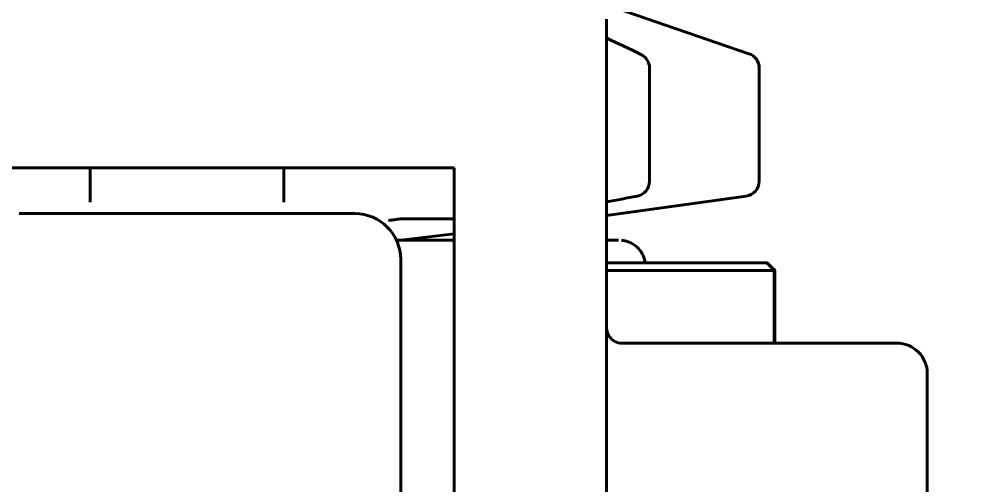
# Model space of a CAD drawing. Header units: millimetres. Extents: x 0 to 51860, y 0 to 5940.
# Drawn here: x 2508 to 2571.2, y 1738.5 to 1769 of the extents above; entities that cross this region are included whole.
import ezdxf

# ---------------------------------------------------------------- set-up
doc = ezdxf.new("R2010")
doc.units = ezdxf.units.MM
doc.header["$LTSCALE"] = 10
doc.layers.add('가시적인 것(ISO)', color=3, linetype='Continuous', lineweight=40)
doc.layers.add('치수(ISO)', color=2, linetype='Continuous', lineweight=25)
doc.styles.add('치수 텍스트_PSTEK_POSCO', font='isocp.shx')
doc.dimstyles.new('치수_PSTEK_POSCO', dxfattribs={"dimscale": 10, "dimtxt": 3.5, "dimasz": 2.5, "dimexe": 2, "dimexo": 2.5, "dimgap": 1, "dimtad": 1, "dimrnd": 1e-08, "dimdsep": 46, "dimtxsty": '치수 텍스트_PSTEK_POSCO', "dimcen": 0.09, "dimdle": 10, "dimclrd": 7, "dimclre": 7, "dimclrt": 2, "dimadec": 1, "dimazin": 2, "dimtfac": 1, "dimtmove": 0, "dimatfit": 3, "dimfxl": 0, "dimtolj": 1, "dimlwd": -1, "dimlwe": -1, "dimarcsym": 0})

# ---------------------------------------------------------------- blocks, each defined once
blk = doc.blocks.new('*D38')
at = {"layer": 'Defpoints', "color": 0}
for p in [(3319.031, 1812.006), (2349.031, 1803.006), (3319.031, 1569.51)]:
    blk.add_point(p, dxfattribs=at)
at = {"layer": '치수(ISO)', "color": 7}
for p, q in [((3319.031, 1787.006), (3319.031, 1549.51)), ((2349.031, 1778.006), (2349.031, 1549.51)), ((2374.031, 1569.51), (3294.031, 1569.51))]:
    blk.add_line(p, q, dxfattribs=at)
for points in [[(2374.031, 1573.677), (2374.031, 1565.344), (2349.031, 1569.51)], [(3294.031, 1573.677), (3294.031, 1565.344), (3319.031, 1569.51)]]:
    blk.add_solid(points, dxfattribs=at)
at = {"layer": '치수(ISO)', "color": 2, "insert": (2801.792, 1597.01), "char_height": 35, "attachment_point": 4, "style": '치수 텍스트_PSTEK_POSCO'}
blk.add_mtext('\\A1;970', dxfattribs=at)

msp = doc.modelspace()

# ---------------------------------------------------------------- linework, layer by layer
at = {"layer": '가시적인 것(ISO)'}
for p, q in [((2547.0946, 1769.7463), (2555.8558, 1766.7381)), ((2546.5311, 1736.4861), (2546.5311, 1768.9988)), ((2549.3447, 1758.3783), (2549.3447, 1765.7923)), ((2556.5311, 1758.3783), (2556.5311, 1765.7923)), ((2501.5311, 1759.2463), (2536.5311, 1759.2463)), ((2512.6811, 1759.2463), (2512.6811, 1758.3783)), ((2525.3811, 1758.3783), (2525.3811, 1759.2463)), ((2536.5311, 1759.2463), (2536.5311, 1723.3643)), ((2512.6811, 1756.9875), (2512.6811, 1758.3783)), ((2525.3811, 1758.3783), (2525.3811, 1756.9875)), ((2546.5311, 1756.1329), (2555.6671, 1757.3876)), ((2530.0311, 1756.2463), (2508.0311, 1756.2463)), ((2536.5311, 1755.9063), (2533.1067, 1755.9063)), ((2534.5311, 1754.5063), (2532.7536, 1754.5063)), ((2533.0311, 1754.5063), (2536.5311, 1754.9198)), ((2536.5311, 1754.5063), (2534.5311, 1754.5063)), ((2546.5311, 1754.5063), (2547.3077, 1754.5063)), ((2533.0311, 1753.2463), (2533.0311, 1686.2463)), ((2546.5311, 1753.0063), (2557.0194, 1753.0063)), ((2557.5127, 1752.5063), (2546.5311, 1752.5063)), ((2557.0194, 1753.0063), (2557.0548, 1753.0063)), ((2557.5194, 1747.7463), (2557.5194, 1752.5128)), ((2557.5486, 1752.5063), (2557.5194, 1752.5063)), ((2557.5548, 1747.7463), (2557.5548, 1752.5124)), ((2549.3297, 1747.7463), (2547.5311, 1747.7463)), ((2550.0452, 1747.7463), (2549.3297, 1747.7463)), ((2550.0452, 1747.7463), (2565.5511, 1747.7463)), ((2567.5511, 1726.11), (2567.5511, 1745.7463))]:
    msp.add_line(p, q, dxfattribs=at)
for centre, radius, start, end in [((2548.3447, 1765.7923), 1, 0, 64.34356), ((2555.5311, 1765.7923), 1, 0, 71.050212), ((2548.3447, 1758.3783), 1, 280.87525, 0), ((2555.5311, 1758.3783), 1, 277.820026, 0), ((2530.0311, 1753.2463), 3, 0, 90), ((2547.5311, 1748.7463), 1, 215.886094, 270), ((2565.5511, 1745.7463), 2, 0, 90)]:
    msp.add_arc(centre, radius, start, end, dxfattribs=at)
for centre, major_axis, ratio, start_param, end_param in [((2548.3447, 1758.3783), (0.1887, -0.982), 0.7006703, 6.2830344, 6.2831852), ((2425.6061, 1687.5797), (189.6815, -97.0802), 0.607476, 1.1462734, 1.1493188), ((2426.7497, 1688.167), (185.2557, -88.7101), 0.6207659, 1.116676, 1.1198212)]:
    msp.add_ellipse(centre, major_axis=major_axis, ratio=ratio, start_param=start_param, end_param=end_param, dxfattribs=at)
for points in [[(2546.5311, 1767.7718), (2547.2801, 1767.4128), (2548.029, 1767.0534), (2548.7778, 1766.6937)], [(2548.5289, 1757.3954), (2547.863, 1757.2675), (2547.197, 1757.1396), (2546.5311, 1757.0119)], [(2547.5042, 1754.4959), (2547.5907, 1754.4868), (2547.6767, 1754.4717), (2547.761, 1754.4508)]]:
    msp.add_open_spline(points, degree=3, dxfattribs=at)
for points, knots in [([(2532.2386, 1755.802), (2532.2445, 1755.8023), (2532.2455, 1755.8024), (2532.2636, 1755.8034), (2532.2832, 1755.8047), (2532.3234, 1755.8079), (2532.3395, 1755.8093), (2532.3924, 1755.8146), (2532.4267, 1755.8189), (2532.4576, 1755.8234)], [-0.001797659, -0.001797659, -0.001797659, -0.001797659, 0, 0, 0.003649818, 0.003649818, 0.006259337, 0.006259337, 0.012398701, 0.012398701, 0.012398701, 0.012398701]), ([(2532.4576, 1755.8233), (2532.5655, 1755.8388), (2532.6939, 1755.8569), (2532.877, 1755.8815), (2532.9602, 1755.8923), (2533.04, 1755.9011), (2533.0586, 1755.9031), (2533.0807, 1755.9049), (2533.0873, 1755.9055), (2533.0959, 1755.906), (2533.0984, 1755.9061), (2533.1029, 1755.9062), (2533.1049, 1755.9063), (2533.1067, 1755.9063)], [0.000003975, 0.000003975, 0.000003975, 0.000003975, 0.041715224, 0.041715224, 0.067274113, 0.067274113, 0.07434208, 0.07434208, 0.076973873, 0.076973873, 0.078037013, 0.078037013, 0.078974907, 0.078974907, 0.078974907, 0.078974907]), ([(2547.761, 1754.4508), (2547.9271, 1754.4095), (2548.0847, 1754.3451), (2548.3744, 1754.1775), (2548.5076, 1754.0699), (2548.746, 1753.8135), (2548.847, 1753.6582), (2548.9905, 1753.3393), (2549.0362, 1753.1734), (2549.0582, 1753.0063)], [0, 0, 0, 0, 0.053428, 0.053428, 0.11068109, 0.11068109, 0.1762793, 0.1762793, 0.23966541, 0.23966541, 0.23966541, 0.23966541]), ([(2557.4724, 1752.5926), (2557.4851, 1752.5759), (2557.4957, 1752.5608), (2557.512, 1752.5348), (2557.5173, 1752.5242), (2557.5205, 1752.5099), (2557.5184, 1752.5063), (2557.5127, 1752.5063)], [0.243605386, 0.243605386, 0.243605386, 0.243605386, 0.25343194, 0.25343194, 0.263861508, 0.263861508, 0.274291077, 0.274291077, 0.274291077, 0.274291077]), ([(2557.5031, 1752.5972), (2557.5174, 1752.5787), (2557.5295, 1752.5619), (2557.5469, 1752.5348), (2557.5523, 1752.5242), (2557.5559, 1752.5099), (2557.5541, 1752.5063), (2557.5486, 1752.5063)], [0.242719571, 0.242719571, 0.242719571, 0.242719571, 0.25343194, 0.25343194, 0.263861508, 0.263861508, 0.274291077, 0.274291077, 0.274291077, 0.274291077]), ([(2546.7209, 1748.1601), (2546.6968, 1748.1934), (2546.6751, 1748.2277), (2546.6396, 1748.2919), (2546.6252, 1748.3215), (2546.6043, 1748.3702), (2546.5968, 1748.389), (2546.5856, 1748.4202), (2546.5815, 1748.4325), (2546.5698, 1748.4695), (2546.563, 1748.4943), (2546.5478, 1748.5593), (2546.541, 1748.5996), (2546.5329, 1748.6754), (2546.5311, 1748.7109), (2546.5311, 1748.7463)], [-0.0032428, -0.0032428, -0.0032428, -0.0032428, 0.5143161, 0.5143161, 0.9446646, 0.9446646, 1.2136324, 1.2136324, 1.3874717, 1.3874717, 1.7351503, 1.7351503, 2.2914361, 2.2914361, 2.7781861, 2.7781861, 2.7781861, 2.7781861])]:
    msp.add_open_spline(points, degree=3, knots=knots, dxfattribs=at)

# ---------------------------------------------------------------- dimensions: what is measured, and where the dimension line sits
at = {"layer": '치수(ISO)', "color": 7}
dim = msp.add_linear_dim(base=(3319.0311, 1569.5104), p1=(2349.0311, 1803.0063), p2=(3319.0311, 1812.0063), angle=180, dimstyle='치수_PSTEK_POSCO', override={"dimdec": 2, "dimtp": 0, "dimtm": 0, "dimtdec": 2, "dimtofl": 0, "dimatfit": 1}, dxfattribs=at)
dim.commit()
dim.dimension.update_dxf_attribs({"geometry": '*D38', "text_midpoint": (2834.0311, 1569.5104), "dimtype": 160})

doc.saveas('drawing.dxf')
